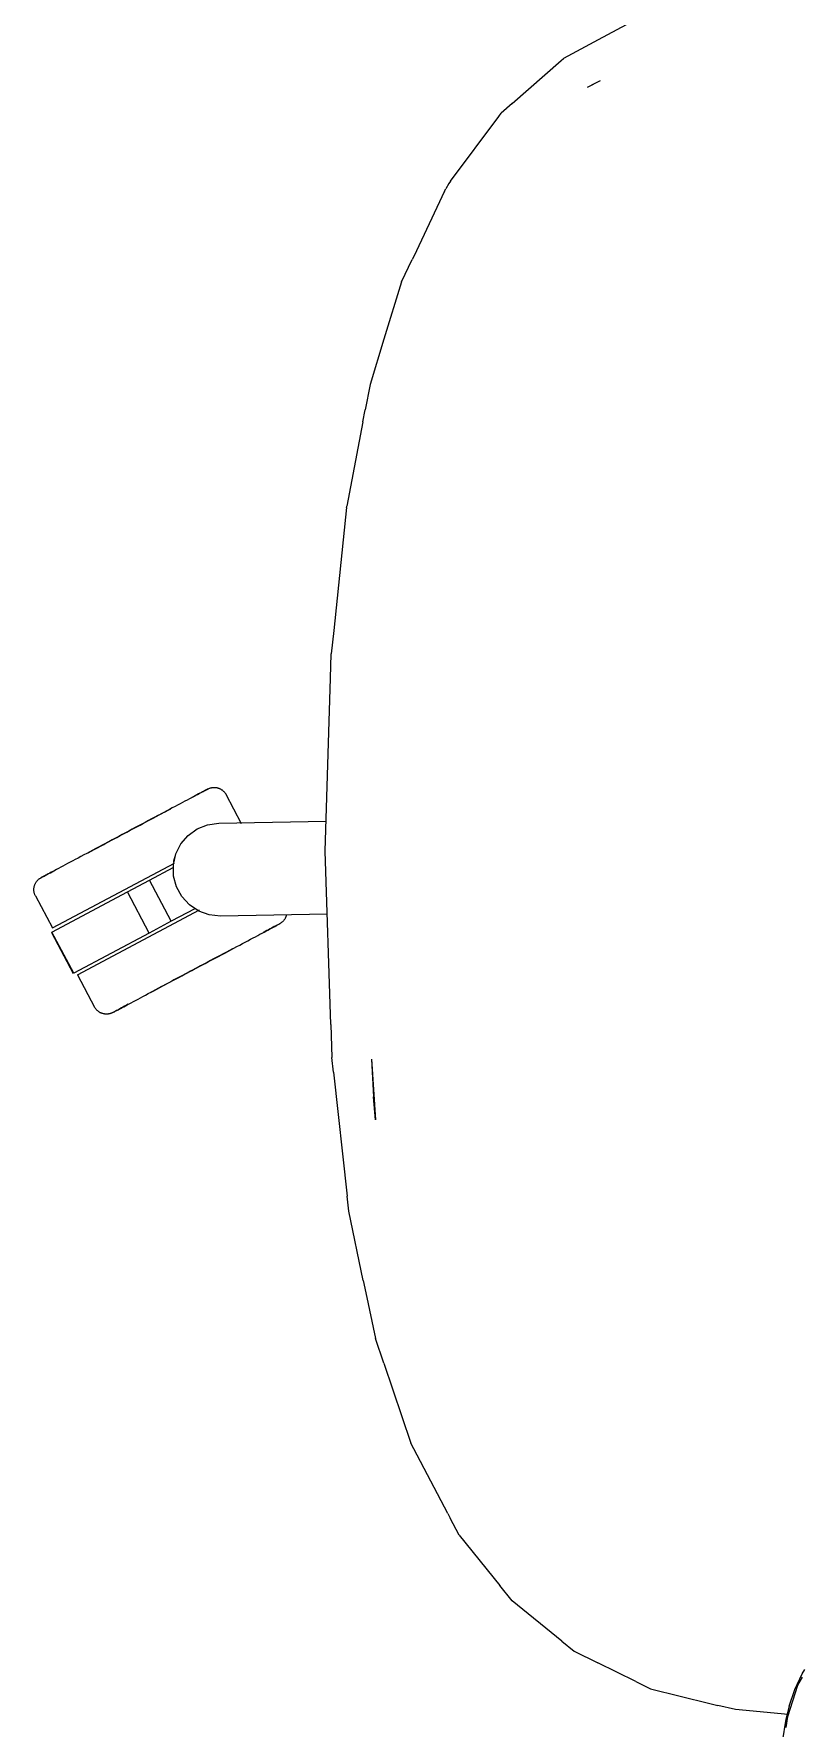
# Model space of a CAD drawing. Header units: millimetres. Extents: x 155927 to 295199, y -4084 to 97293.
# Drawn here: x 186882 to 187113, y 30484 to 30995 of the extents above; entities that cross this region are included whole.
import ezdxf

# ---------------------------------------------------------------- set-up
doc = ezdxf.new("R2010")
doc.units = ezdxf.units.MM
doc.header["$MEASUREMENT"] = 0
doc.layers.add('G-IMPT', color=8, linetype='CONTINUOUS', lineweight=9)
doc.layers.add('I-FURN', color=8, linetype='CONTINUOUS', lineweight=9)

msp = doc.modelspace()

# ---------------------------------------------------------------- linework, layer by layer
at = {"layer": 'G-IMPT'}
for p, q in [((187062.68, 30998.76), (187051.45, 30992.75)), ((187051.45, 30992.75), (187041.01, 30987.17)), ((187025.56, 30973.56), (187040.34, 30986.58)), ((187040.34, 30986.58), (187041.01, 30987.17)), ((187048.31, 30978.56), (187052.2, 30980.51)), ((187048.31, 30978.56), (187050.61, 30979.73)), ((187050.61, 30979.73), (187052.2, 30980.51)), ((187007, 30950.23), (187021.57, 30969.72)), ((187021.57, 30969.72), (187022.3, 30970.69)), ((187025.56, 30973.56), (187022.3, 30970.69)), ((187006.54, 30949.46), (187005.6, 30947.88)), ((187007, 30950.23), (187006.54, 30949.46)), ((187005.18, 30947.17), (186995.92, 30927.53)), ((187005.18, 30947.17), (187005.6, 30947.88)), ((186992.29, 30919.85), (186995.48, 30926.61)), ((186995.92, 30927.53), (186995.48, 30926.61)), ((186992.29, 30919.85), (186986.97, 30902.58)), ((186986.97, 30902.58), (186982.78, 30888.97)), ((186982.78, 30888.97), (186981.32, 30881.37)), ((186980.62, 30877.7), (186975.75, 30852.32)), ((186980.62, 30877.7), (186981.32, 30881.37)), ((186975.66, 30851.86), (186975.75, 30852.32)), ((186975.66, 30851.86), (186971.84, 30814.87)), ((186971.84, 30814.87), (186971.11, 30807.8)), ((186970.88, 30800.54), (186971.11, 30807.8)), ((186969.26, 30748.38), (186970.88, 30800.54)), ((186970.97, 30696.2), (186969.26, 30748.38)), ((186970.97, 30696.2), (186971.29, 30686.26)), ((186971.77, 30681.88), (186971.29, 30686.26)), ((186983.17, 30685.72), (186984.42, 30667.44)), ((186983.17, 30685.72), (186983.81, 30674.39)), ((186971.77, 30681.88), (186975.9, 30644.44)), ((186984.42, 30667.44), (186983.81, 30674.39)), ((186976.39, 30640.02), (186975.9, 30644.44)), ((186980.74, 30619.08), (186976.39, 30640.02)), ((186980.74, 30619.08), (186981.5, 30615.4)), ((186981.5, 30615.4), (186984.37, 30601.58)), ((186986.89, 30594.14), (186984.37, 30601.58)), ((186986.89, 30594.14), (186995.04, 30570.05)), ((186995.91, 30568.39), (186995.04, 30570.05)), ((187006.21, 30548.88), (186995.91, 30568.39)), ((187006.21, 30548.88), (187006.94, 30547.51)), ((187009.65, 30542.38), (187006.94, 30547.51)), ((187009.65, 30542.38), (187021.85, 30527.24)), ((187025.61, 30522.58), (187021.85, 30527.24)), ((187040.56, 30510.41), (187025.61, 30522.58)), ((187040.56, 30510.41), (187044.21, 30507.43)), ((187044.21, 30507.43), (187051.38, 30503.91)), ((187062.85, 30498.26), (187051.38, 30503.91)), ((187110.73, 30495.94), (187112.93, 30500.58)), ((187112.93, 30500.58), (187113.74, 30501.95)), ((187062.85, 30498.26), (187067.21, 30496.11)), ((187067.21, 30496.11), (187085.15, 30491.71)), ((187108.56, 30487.77), (187111.59, 30497.16)), ((187108.99, 30490.85), (187110.73, 30495.94)), ((187111.59, 30497.16), (187113.06, 30499.61)), ((187085.15, 30491.71), (187087.52, 30491.13)), ((187092.82, 30489.83), (187087.52, 30491.13)), ((187108.99, 30490.85), (187108.01, 30486.93)), ((187108.69, 30488.39), (187092.82, 30489.83)), ((187108.01, 30486.93), (187106.89, 30480.17)), ((187108.1, 30484.48), (187108.56, 30487.77))]:
    msp.add_line(p, q, dxfattribs=at)
at = {"layer": 'I-FURN'}
for p, q in [((186930.34, 30765.22), (186930.85, 30765.48)), ((186931.1, 30765.62), (186930.62, 30765.36)), ((186930.85, 30765.48), (186931.31, 30765.73)), ((186931.55, 30765.86), (186931.1, 30765.62)), ((186931.31, 30765.73), (186931.74, 30765.96)), ((186931.96, 30766.08), (186931.55, 30765.86)), ((186931.74, 30765.96), (186932.13, 30766.17)), ((186932.33, 30766.27), (186931.96, 30766.08)), ((186932.13, 30766.17), (186932.49, 30766.36)), ((186932.67, 30766.45), (186932.33, 30766.27)), ((186932.49, 30766.36), (186932.81, 30766.53)), ((186932.96, 30766.61), (186932.67, 30766.45)), ((186932.81, 30766.53), (186933.09, 30766.68)), ((186933.22, 30766.75), (186932.96, 30766.61)), ((186933.09, 30766.68), (186933.33, 30766.8)), ((186933.44, 30766.86), (186933.22, 30766.75)), ((186933.33, 30766.8), (186933.53, 30766.91)), ((186933.62, 30766.96), (186933.44, 30766.86)), ((186933.53, 30766.91), (186933.69, 30767)), ((186933.76, 30767.04), (186933.62, 30766.96)), ((186933.69, 30767), (186933.81, 30767.06)), ((186933.86, 30767.09), (186933.76, 30767.04)), ((186933.81, 30767.06), (186933.89, 30767.11)), ((186933.92, 30767.12), (186933.86, 30767.09)), ((186933.89, 30767.11), (186933.94, 30767.13)), ((186933.94, 30767.13), (186933.92, 30767.12)), ((186933.94, 30767.13), (186934.09, 30767.2)), ((186933.94, 30767.13), (186933.94, 30767.13)), ((186934.09, 30767.2), (186934.23, 30767.27)), ((186934.23, 30767.27), (186934.38, 30767.33)), ((186934.38, 30767.33), (186934.53, 30767.39)), ((186934.53, 30767.39), (186934.69, 30767.44)), ((186934.69, 30767.44), (186934.84, 30767.48)), ((186934.84, 30767.48), (186935, 30767.52)), ((186935, 30767.52), (186935.16, 30767.55)), ((186935.16, 30767.55), (186935.32, 30767.57)), ((186935.32, 30767.57), (186935.48, 30767.59)), ((186935.48, 30767.59), (186935.64, 30767.6)), ((186935.64, 30767.6), (186935.8, 30767.6)), ((186935.8, 30767.6), (186935.96, 30767.6)), ((186935.96, 30767.6), (186936.12, 30767.59)), ((186936.12, 30767.59), (186936.28, 30767.58)), ((186936.28, 30767.58), (186936.44, 30767.56)), ((186936.44, 30767.56), (186936.6, 30767.53)), ((186936.6, 30767.53), (186936.76, 30767.5)), ((186936.76, 30767.5), (186936.91, 30767.46)), ((186936.91, 30767.46), (186937.07, 30767.41)), ((186937.07, 30767.41), (186937.22, 30767.36)), ((186937.22, 30767.36), (186937.37, 30767.3)), ((186937.37, 30767.3), (186937.52, 30767.23)), ((186937.52, 30767.23), (186937.66, 30767.16)), ((186937.66, 30767.16), (186937.81, 30767.09)), ((186937.81, 30767.09), (186937.94, 30767.01)), ((186937.94, 30767.01), (186938.08, 30766.92)), ((186938.08, 30766.92), (186938.21, 30766.83)), ((186938.21, 30766.83), (186938.34, 30766.73)), ((186938.34, 30766.73), (186938.46, 30766.63)), ((186938.46, 30766.63), (186938.58, 30766.52)), ((186938.58, 30766.52), (186938.7, 30766.41)), ((186938.7, 30766.41), (186938.81, 30766.29)), ((186938.81, 30766.29), (186938.92, 30766.17)), ((186938.92, 30766.17), (186939.02, 30766.04)), ((186939.02, 30766.04), (186939.12, 30765.91)), ((186939.12, 30765.91), (186939.21, 30765.78)), ((186939.21, 30765.78), (186939.29, 30765.64)), ((186939.29, 30765.64), (186939.37, 30765.5)), ((186939.37, 30765.5), (186939.39, 30765.46)), ((186944.09, 30756.62), (186939.39, 30765.46)), ((186921.53, 30760.53), (186920.65, 30760.07)), ((186921.06, 30760.28), (186921.93, 30760.74)), ((186922.39, 30760.99), (186921.53, 30760.53)), ((186921.93, 30760.74), (186922.77, 30761.19)), ((186923.22, 30761.43), (186922.39, 30760.99)), ((186924.03, 30761.86), (186923.22, 30761.43)), ((186924.82, 30762.28), (186924.03, 30761.86)), ((186925.58, 30762.69), (186924.82, 30762.28)), ((186926.32, 30763.08), (186925.58, 30762.69)), ((186927.02, 30763.45), (186926.32, 30763.08)), ((186927.7, 30763.81), (186927.02, 30763.45)), ((186928.35, 30764.16), (186927.7, 30763.81)), ((186928.97, 30764.49), (186928.35, 30764.16)), ((186929.55, 30764.8), (186928.97, 30764.49)), ((186929.24, 30764.63), (186929.81, 30764.93)), ((186930.1, 30765.09), (186929.55, 30764.8)), ((186929.81, 30764.93), (186930.34, 30765.22)), ((186930.62, 30765.36), (186930.1, 30765.09)), ((186910.54, 30754.69), (186911.54, 30755.22)), ((186912.08, 30755.51), (186911.08, 30754.98)), ((186911.54, 30755.22), (186912.54, 30755.75)), ((186913.08, 30756.04), (186912.08, 30755.51)), ((186912.54, 30755.75), (186913.53, 30756.28)), ((186914.06, 30756.56), (186913.08, 30756.04)), ((186913.53, 30756.28), (186914.52, 30756.8)), ((186915.04, 30757.08), (186914.06, 30756.56)), ((186914.52, 30756.8), (186915.49, 30757.32)), ((186916.01, 30757.6), (186915.04, 30757.08)), ((186915.49, 30757.32), (186916.45, 30757.83)), ((186916.97, 30758.11), (186916.01, 30757.6)), ((186916.45, 30757.83), (186917.41, 30758.34)), ((186917.91, 30758.61), (186916.97, 30758.11)), ((186917.41, 30758.34), (186918.34, 30758.84)), ((186918.84, 30759.1), (186917.91, 30758.61)), ((186918.34, 30758.84), (186919.27, 30759.33)), ((186919.76, 30759.59), (186918.84, 30759.1)), ((186919.27, 30759.33), (186920.17, 30759.81)), ((186920.65, 30760.07), (186919.76, 30759.59)), ((186920.17, 30759.81), (186921.06, 30760.28)), ((186930.73, 30755.13), (186933.86, 30756.38)), ((186933.86, 30756.38), (186937.2, 30756.84)), ((186937.2, 30756.84), (186969.54, 30757.41)), ((186902.12, 30750.21), (186901.16, 30749.7)), ((186901.6, 30749.93), (186902.57, 30750.45)), ((186903.09, 30750.73), (186902.12, 30750.21)), ((186902.57, 30750.45), (186903.54, 30750.97)), ((186904.08, 30751.25), (186903.09, 30750.73)), ((186903.54, 30750.97), (186904.53, 30751.49)), ((186905.07, 30751.78), (186904.08, 30751.25)), ((186904.53, 30751.49), (186905.53, 30752.02)), ((186906.06, 30752.31), (186905.07, 30751.78)), ((186905.53, 30752.02), (186906.53, 30752.55)), ((186907.07, 30752.84), (186906.06, 30752.31)), ((186906.53, 30752.55), (186907.53, 30753.09)), ((186908.07, 30753.38), (186907.07, 30752.84)), ((186907.53, 30753.09), (186908.53, 30753.62)), ((186909.08, 30753.91), (186908.07, 30753.38)), ((186908.53, 30753.62), (186909.54, 30754.16)), ((186910.08, 30754.44), (186909.08, 30753.91)), ((186909.54, 30754.16), (186910.54, 30754.69)), ((186911.08, 30754.98), (186910.08, 30754.44)), ((186924.28, 30747.58), (186925.8, 30750.6)), ((186925.8, 30750.6), (186927.99, 30753.16)), ((186927.99, 30753.16), (186930.73, 30755.13)), ((186892.43, 30745.06), (186891.68, 30744.66)), ((186893.21, 30745.47), (186892.43, 30745.06)), ((186894.01, 30745.9), (186893.21, 30745.47)), ((186894.84, 30746.34), (186894.01, 30745.9)), ((186895.68, 30746.79), (186894.84, 30746.34)), ((186896.55, 30747.25), (186895.68, 30746.79)), ((186897.44, 30747.72), (186896.55, 30747.25)), ((186898.34, 30748.2), (186897.44, 30747.72)), ((186897.85, 30747.94), (186898.77, 30748.43)), ((186899.27, 30748.69), (186898.34, 30748.2)), ((186898.77, 30748.43), (186899.7, 30748.92)), ((186900.2, 30749.19), (186899.27, 30748.69)), ((186899.7, 30748.92), (186900.64, 30749.42)), ((186901.16, 30749.7), (186900.2, 30749.19)), ((186900.64, 30749.42), (186901.6, 30749.93)), ((186923.53, 30744.29), (186924.28, 30747.58)), ((186882.84, 30739.82), (186882.96, 30739.93)), ((186882.96, 30739.93), (186883.09, 30740.03)), ((186883.09, 30740.03), (186883.22, 30740.12)), ((186883.22, 30740.12), (186883.35, 30740.21)), ((186883.35, 30740.21), (186883.49, 30740.3)), ((186883.49, 30740.3), (186883.63, 30740.38)), ((186883.63, 30740.38), (186883.67, 30740.4)), ((186883.71, 30740.43), (186883.67, 30740.4)), ((186883.67, 30740.4), (186883.69, 30740.41)), ((186883.67, 30740.4), (186883.67, 30740.4)), ((186883.69, 30740.41), (186883.75, 30740.44)), ((186883.8, 30740.47), (186883.71, 30740.43)), ((186883.75, 30740.44), (186883.85, 30740.5)), ((186883.92, 30740.53), (186883.8, 30740.47)), ((186883.85, 30740.5), (186883.99, 30740.57)), ((186884.08, 30740.62), (186883.92, 30740.53)), ((186883.99, 30740.57), (186884.17, 30740.67)), ((186884.28, 30740.73), (186884.08, 30740.62)), ((186884.17, 30740.67), (186884.39, 30740.78)), ((186884.52, 30740.85), (186884.28, 30740.73)), ((186884.39, 30740.78), (186884.65, 30740.92)), ((186884.8, 30741), (186884.52, 30740.85)), ((186884.65, 30740.92), (186884.94, 30741.08)), ((186885.12, 30741.17), (186884.8, 30741)), ((186884.94, 30741.08), (186885.28, 30741.26)), ((186885.48, 30741.36), (186885.12, 30741.17)), ((186885.28, 30741.26), (186885.65, 30741.46)), ((186885.87, 30741.57), (186885.48, 30741.36)), ((186885.65, 30741.46), (186886.06, 30741.67)), ((186886.3, 30741.8), (186885.87, 30741.57)), ((186886.06, 30741.67), (186886.51, 30741.91)), ((186886.76, 30742.05), (186886.3, 30741.8)), ((186886.51, 30741.91), (186886.99, 30742.17)), ((186887.26, 30742.31), (186886.76, 30742.05)), ((186886.99, 30742.17), (186887.51, 30742.44)), ((186887.15, 30725.26), (186923.87, 30744.79)), ((186887.8, 30742.6), (186887.26, 30742.31)), ((186887.51, 30742.44), (186888.06, 30742.73)), ((186888.37, 30742.9), (186887.8, 30742.6)), ((186888.06, 30742.73), (186888.64, 30743.05)), ((186888.97, 30743.22), (186888.37, 30742.9)), ((186889.6, 30743.56), (186888.97, 30743.22)), ((186890.27, 30743.91), (186889.6, 30743.56)), ((186890.96, 30744.28), (186890.27, 30743.91)), ((186891.68, 30744.66), (186890.96, 30744.28)), ((186916.32, 30739.64), (186923.46, 30743.44)), ((186923.59, 30740.92), (186923.53, 30744.29)), ((186924.45, 30737.66), (186923.59, 30740.92)), ((186881.53, 30736.97), (186881.54, 30737.13)), ((186881.53, 30736.81), (186881.53, 30736.97)), ((186881.53, 30736.65), (186881.53, 30736.81)), ((186881.54, 30736.48), (186881.53, 30736.65)), ((186881.54, 30737.13), (186881.55, 30737.29)), ((186881.56, 30736.32), (186881.54, 30736.48)), ((186881.55, 30737.29), (186881.58, 30737.45)), ((186881.59, 30736.16), (186881.56, 30736.32)), ((186881.58, 30737.45), (186881.6, 30737.61)), ((186881.62, 30736.01), (186881.59, 30736.16)), ((186881.6, 30737.61), (186881.64, 30737.77)), ((186881.65, 30735.85), (186881.62, 30736.01)), ((186881.64, 30737.77), (186881.68, 30737.92)), ((186881.7, 30735.69), (186881.65, 30735.85)), ((186881.68, 30737.92), (186881.72, 30738.08)), ((186881.74, 30735.54), (186881.7, 30735.69)), ((186881.72, 30738.08), (186881.78, 30738.23)), ((186881.8, 30735.39), (186881.74, 30735.54)), ((186881.78, 30738.23), (186881.83, 30738.38)), ((186881.86, 30735.24), (186881.8, 30735.39)), ((186881.83, 30738.38), (186881.9, 30738.53)), ((186881.93, 30735.09), (186881.86, 30735.24)), ((186881.9, 30738.53), (186881.97, 30738.67)), ((186882, 30734.95), (186881.93, 30735.09)), ((186881.97, 30738.67), (186882.04, 30738.81)), ((186882, 30734.95), (186887.15, 30725.26)), ((186882.04, 30738.81), (186882.13, 30738.95)), ((186882.13, 30738.95), (186882.21, 30739.09)), ((186882.21, 30739.09), (186882.31, 30739.22)), ((186882.31, 30739.22), (186882.4, 30739.35)), ((186882.4, 30739.35), (186882.51, 30739.47)), ((186882.51, 30739.47), (186882.61, 30739.59)), ((186882.61, 30739.59), (186882.73, 30739.71)), ((186882.73, 30739.71), (186882.84, 30739.82)), ((186886.97, 30724.03), (186909.68, 30736.11)), ((186909.68, 30736.11), (186916.32, 30739.64)), ((186916.25, 30723.75), (186909.68, 30736.11)), ((186922.89, 30727.28), (186916.32, 30739.64)), ((186926.07, 30734.7), (186924.45, 30737.66)), ((186894.66, 30711.14), (186931.41, 30730.68)), ((186930.03, 30731.08), (186922.89, 30727.28)), ((186928.35, 30732.22), (186926.07, 30734.7)), ((186931.16, 30730.35), (186928.35, 30732.22)), ((186934.34, 30729.21), (186931.16, 30730.35)), ((186922.89, 30727.28), (186916.25, 30723.75)), ((186937.69, 30728.86), (186934.34, 30729.21)), ((186969.88, 30729.42), (186937.69, 30728.86)), ((186951.4, 30724.32), (186951.94, 30724.6)), ((186952.21, 30724.75), (186951.7, 30724.47)), ((186951.94, 30724.6), (186952.44, 30724.87)), ((186952.7, 30725.01), (186952.21, 30724.75)), ((186952.44, 30724.87), (186952.91, 30725.12)), ((186953.14, 30725.24), (186952.7, 30725.01)), ((186952.91, 30725.12), (186953.34, 30725.35)), ((186953.55, 30725.46), (186953.14, 30725.24)), ((186953.34, 30725.35), (186953.73, 30725.55)), ((186953.93, 30725.66), (186953.55, 30725.46)), ((186953.73, 30725.55), (186954.09, 30725.74)), ((186954.26, 30725.84), (186953.93, 30725.66)), ((186954.09, 30725.74), (186954.4, 30725.91)), ((186954.56, 30726), (186954.26, 30725.84)), ((186954.4, 30725.91), (186954.68, 30726.06)), ((186954.82, 30726.13), (186954.56, 30726)), ((186954.68, 30726.06), (186954.92, 30726.19)), ((186955.04, 30726.25), (186954.82, 30726.13)), ((186954.92, 30726.19), (186955.12, 30726.3)), ((186955.22, 30726.35), (186955.04, 30726.25)), ((186955.12, 30726.3), (186955.29, 30726.38)), ((186955.36, 30726.42), (186955.22, 30726.35)), ((186955.29, 30726.38), (186955.41, 30726.45)), ((186955.46, 30726.47), (186955.36, 30726.42)), ((186955.41, 30726.45), (186955.49, 30726.49)), ((186955.52, 30726.51), (186955.46, 30726.47)), ((186955.49, 30726.49), (186955.53, 30726.51)), ((186955.54, 30726.52), (186955.52, 30726.51)), ((186955.53, 30726.51), (186955.54, 30726.52)), ((186955.58, 30726.54), (186955.54, 30726.52)), ((186955.72, 30726.62), (186955.58, 30726.54)), ((186955.85, 30726.7), (186955.72, 30726.62)), ((186955.99, 30726.79), (186955.85, 30726.7)), ((186956.11, 30726.89), (186955.99, 30726.79)), ((186956.24, 30726.99), (186956.11, 30726.89)), ((186956.36, 30727.1), (186956.24, 30726.99)), ((186956.48, 30727.21), (186956.36, 30727.1)), ((186956.59, 30727.32), (186956.48, 30727.21)), ((186956.7, 30727.44), (186956.59, 30727.32)), ((186956.8, 30727.57), (186956.7, 30727.44)), ((186956.9, 30727.7), (186956.8, 30727.57)), ((186956.99, 30727.83), (186956.9, 30727.7)), ((186957.08, 30727.96), (186956.99, 30727.83)), ((186957.16, 30728.1), (186957.08, 30727.96)), ((186957.24, 30728.24), (186957.16, 30728.1)), ((186957.31, 30728.39), (186957.24, 30728.24)), ((186957.37, 30728.54), (186957.31, 30728.39)), ((186957.43, 30728.69), (186957.37, 30728.54)), ((186957.48, 30728.84), (186957.43, 30728.69)), ((186957.53, 30728.99), (186957.48, 30728.84)), ((186957.57, 30729.15), (186957.53, 30728.99)), ((186886.8, 30723.94), (186893.37, 30711.58)), ((186893.54, 30711.67), (186886.97, 30724.03)), ((186916.25, 30723.75), (186893.54, 30711.67)), ((186941.77, 30719.19), (186942.65, 30719.67)), ((186942.65, 30719.67), (186943.52, 30720.13)), ((186943.52, 30720.13), (186944.37, 30720.58)), ((186944.37, 30720.58), (186945.19, 30721.02)), ((186945.19, 30721.02), (186945.99, 30721.44)), ((186945.99, 30721.44), (186946.77, 30721.85)), ((186946.77, 30721.85), (186947.52, 30722.25)), ((186947.52, 30722.25), (186948.24, 30722.64)), ((186948.24, 30722.64), (186948.94, 30723.01)), ((186948.94, 30723.01), (186949.6, 30723.36)), ((186949.6, 30723.36), (186950.23, 30723.7)), ((186950.23, 30723.7), (186950.84, 30724.02)), ((186951.15, 30724.18), (186950.56, 30723.87)), ((186950.84, 30724.02), (186951.4, 30724.32)), ((186951.7, 30724.47), (186951.15, 30724.18)), ((186932.14, 30714.07), (186933.14, 30714.61)), ((186933.68, 30714.89), (186932.68, 30714.36)), ((186933.14, 30714.61), (186934.14, 30715.14)), ((186934.67, 30715.42), (186933.68, 30714.89)), ((186934.14, 30715.14), (186935.13, 30715.66)), ((186935.66, 30715.95), (186934.67, 30715.42)), ((186935.13, 30715.66), (186936.11, 30716.19)), ((186936.64, 30716.47), (186935.66, 30715.95)), ((186936.11, 30716.19), (186937.09, 30716.7)), ((186937.61, 30716.98), (186936.64, 30716.47)), ((186937.09, 30716.7), (186938.05, 30717.22)), ((186938.56, 30717.49), (186937.61, 30716.98)), ((186938.05, 30717.22), (186939, 30717.72)), ((186939.51, 30717.99), (186938.56, 30717.49)), ((186939, 30717.72), (186939.94, 30718.22)), ((186940.44, 30718.49), (186939.51, 30717.99)), ((186939.94, 30718.22), (186940.86, 30718.71)), ((186941.35, 30718.97), (186940.44, 30718.49)), ((186940.86, 30718.71), (186941.77, 30719.19)), ((186894.66, 30711.14), (186899.81, 30701.45)), ((186922.24, 30708.81), (186923.19, 30709.32)), ((186923.71, 30709.6), (186922.75, 30709.08)), ((186923.19, 30709.32), (186924.16, 30709.83)), ((186924.69, 30710.11), (186923.71, 30709.6)), ((186924.16, 30709.83), (186925.14, 30710.35)), ((186925.67, 30710.64), (186924.69, 30710.11)), ((186925.14, 30710.35), (186926.13, 30710.88)), ((186926.66, 30711.16), (186925.67, 30710.64)), ((186926.13, 30710.88), (186927.12, 30711.41)), ((186927.66, 30711.69), (186926.66, 30711.16)), ((186927.12, 30711.41), (186928.12, 30711.94)), ((186928.66, 30712.23), (186927.66, 30711.69)), ((186928.12, 30711.94), (186929.12, 30712.47)), ((186929.67, 30712.76), (186928.66, 30712.23)), ((186929.12, 30712.47), (186930.13, 30713.01)), ((186930.67, 30713.29), (186929.67, 30712.76)), ((186930.13, 30713.01), (186931.13, 30713.54)), ((186931.68, 30713.83), (186930.67, 30713.29)), ((186931.13, 30713.54), (186932.14, 30714.07)), ((186932.68, 30714.36), (186931.68, 30713.83)), ((186912.89, 30703.84), (186913.62, 30704.23)), ((186913.62, 30704.23), (186914.38, 30704.63)), ((186914.38, 30704.63), (186915.17, 30705.05)), ((186915.17, 30705.05), (186915.98, 30705.48)), ((186915.98, 30705.48), (186916.82, 30705.93)), ((186917.28, 30706.17), (186916.43, 30705.72)), ((186916.82, 30705.93), (186917.68, 30706.38)), ((186918.15, 30706.63), (186917.28, 30706.17)), ((186917.68, 30706.38), (186918.55, 30706.85)), ((186919.03, 30707.11), (186918.15, 30706.63)), ((186918.55, 30706.85), (186919.45, 30707.33)), ((186919.94, 30707.59), (186919.03, 30707.11)), ((186919.45, 30707.33), (186920.36, 30707.81)), ((186920.86, 30708.08), (186919.94, 30707.59)), ((186920.36, 30707.81), (186921.29, 30708.31)), ((186921.8, 30708.58), (186920.86, 30708.08)), ((186921.29, 30708.31), (186922.24, 30708.81)), ((186922.75, 30709.08), (186921.8, 30708.58)), ((186899.83, 30701.41), (186899.81, 30701.45)), ((186899.91, 30701.27), (186899.83, 30701.41)), ((186900, 30701.14), (186899.91, 30701.27)), ((186900.09, 30701), (186900, 30701.14)), ((186900.19, 30700.87), (186900.09, 30701)), ((186900.29, 30700.75), (186900.19, 30700.87)), ((186900.39, 30700.63), (186900.29, 30700.75)), ((186900.5, 30700.51), (186900.39, 30700.63)), ((186900.62, 30700.4), (186900.5, 30700.51)), ((186900.74, 30700.29), (186900.62, 30700.4)), ((186900.86, 30700.19), (186900.74, 30700.29)), ((186900.99, 30700.09), (186900.86, 30700.19)), ((186901.12, 30700), (186900.99, 30700.09)), ((186901.26, 30699.91), (186901.12, 30700)), ((186901.4, 30699.83), (186901.26, 30699.91)), ((186901.54, 30699.75), (186901.4, 30699.83)), ((186901.69, 30699.68), (186901.54, 30699.75)), ((186901.83, 30699.62), (186901.69, 30699.68)), ((186901.98, 30699.56), (186901.83, 30699.62)), ((186902.14, 30699.51), (186901.98, 30699.56)), ((186902.29, 30699.46), (186902.14, 30699.51)), ((186902.45, 30699.42), (186902.29, 30699.46)), ((186902.6, 30699.39), (186902.45, 30699.42)), ((186902.76, 30699.36), (186902.6, 30699.39)), ((186902.92, 30699.34), (186902.76, 30699.36)), ((186903.08, 30699.32), (186902.92, 30699.34)), ((186903.24, 30699.31), (186903.08, 30699.32)), ((186903.41, 30699.31), (186903.24, 30699.31)), ((186903.57, 30699.32), (186903.41, 30699.31)), ((186903.73, 30699.33), (186903.57, 30699.32)), ((186903.89, 30699.35), (186903.73, 30699.33)), ((186904.05, 30699.37), (186903.89, 30699.35)), ((186904.21, 30699.4), (186904.05, 30699.37)), ((186904.36, 30699.44), (186904.21, 30699.4)), ((186904.52, 30699.48), (186904.36, 30699.44)), ((186904.67, 30699.53), (186904.52, 30699.48)), ((186904.82, 30699.58), (186904.67, 30699.53)), ((186904.97, 30699.64), (186904.82, 30699.58)), ((186905.12, 30699.71), (186904.97, 30699.64)), ((186905.26, 30699.78), (186905.12, 30699.71)), ((186905.26, 30699.78), (186905.28, 30699.8)), ((186905.27, 30699.79), (186905.26, 30699.78)), ((186905.31, 30699.81), (186905.27, 30699.79)), ((186905.28, 30699.8), (186905.34, 30699.83)), ((186905.39, 30699.85), (186905.31, 30699.81)), ((186905.34, 30699.83), (186905.44, 30699.88)), ((186905.51, 30699.92), (186905.39, 30699.85)), ((186905.44, 30699.88), (186905.58, 30699.96)), ((186905.68, 30700), (186905.51, 30699.92)), ((186905.58, 30699.96), (186905.76, 30700.05)), ((186905.88, 30700.11), (186905.68, 30700)), ((186905.76, 30700.05), (186905.98, 30700.17)), ((186906.12, 30700.24), (186905.88, 30700.11)), ((186905.98, 30700.17), (186906.24, 30700.3)), ((186906.4, 30700.39), (186906.12, 30700.24)), ((186906.24, 30700.3), (186906.54, 30700.46)), ((186906.72, 30700.56), (186906.4, 30700.39)), ((186906.54, 30700.46), (186906.87, 30700.64)), ((186907.07, 30700.75), (186906.72, 30700.56)), ((186906.87, 30700.64), (186907.25, 30700.84)), ((186907.46, 30700.95), (186907.07, 30700.75)), ((186907.25, 30700.84), (186907.66, 30701.06)), ((186907.89, 30701.18), (186907.46, 30700.95)), ((186907.66, 30701.06), (186908.1, 30701.29)), ((186908.36, 30701.43), (186907.89, 30701.18)), ((186908.1, 30701.29), (186908.59, 30701.55)), ((186908.86, 30701.7), (186908.36, 30701.43)), ((186908.59, 30701.55), (186909.1, 30701.83)), ((186909.4, 30701.98), (186908.86, 30701.7)), ((186909.1, 30701.83), (186909.65, 30702.12)), ((186909.96, 30702.28), (186909.4, 30701.98)), ((186909.65, 30702.12), (186910.24, 30702.43)), ((186910.24, 30702.43), (186910.85, 30702.76)), ((186910.85, 30702.76), (186911.5, 30703.1)), ((186911.5, 30703.1), (186912.18, 30703.46)), ((186912.18, 30703.46), (186912.89, 30703.84))]:
    msp.add_line(p, q, dxfattribs=at)
msp.add_arc((186937.26, 30742.85), 13.81, 162.664, 167.6527, dxfattribs=at)
msp.add_open_spline([(186923.65, 30745.21), (186923.73, 30745.64), (186923.83, 30746.07), (186923.94, 30746.49)], degree=3, dxfattribs=at)

doc.saveas('drawing.dxf')
